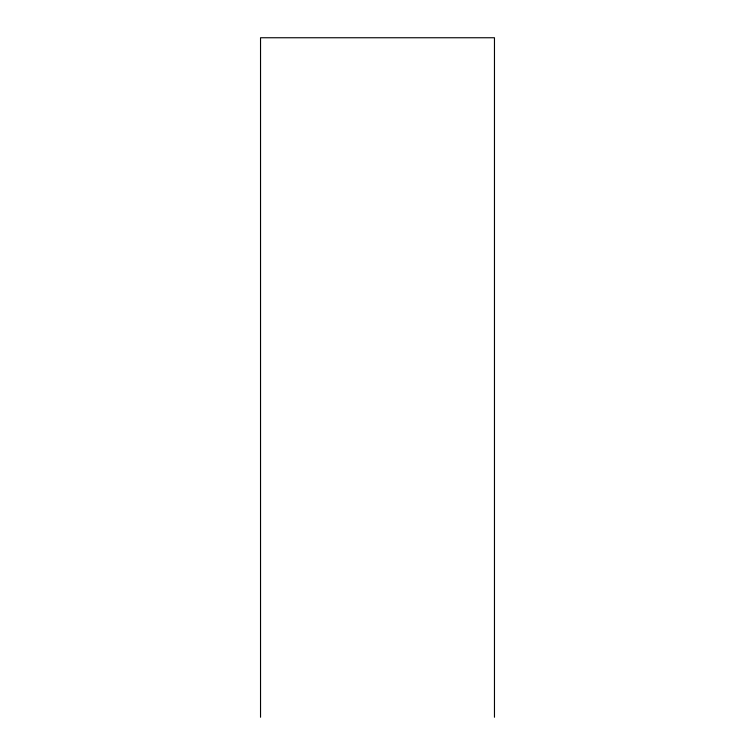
<?xml version="1.0" encoding="UTF-8"?>
<svg xmlns="http://www.w3.org/2000/svg" width="755" height="755" viewBox="0 0 755 755"><rect width="100%" height="100%" fill="white"/><g stroke="black" fill="none" stroke-linecap="round" stroke-linejoin="round"><path stroke-width="1.13" d="M494.468 717.25L494.468 37.75L260.532 37.75L260.532 717.25"/></g></svg>
